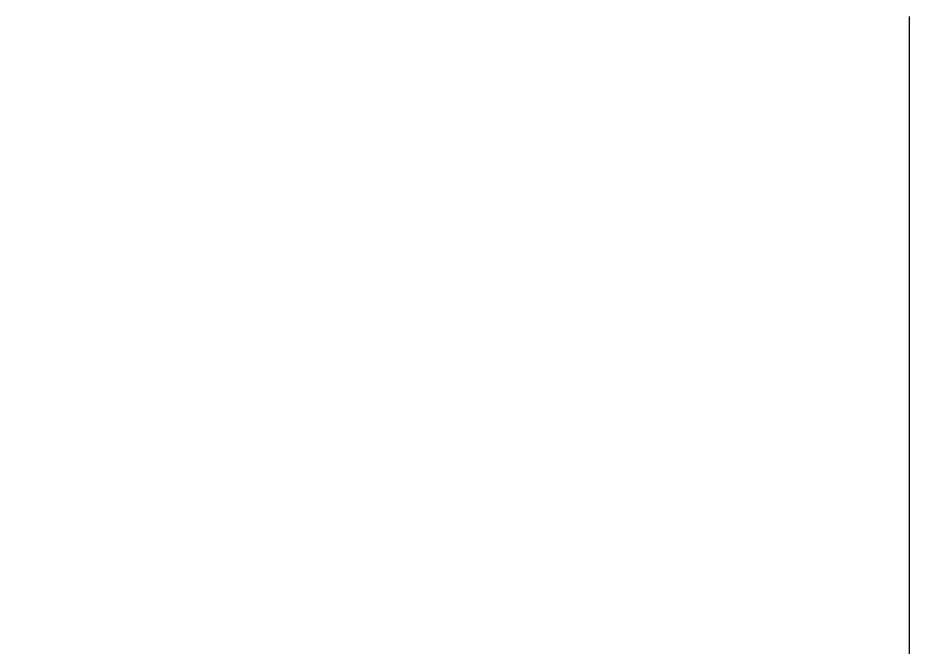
# Model space of a CAD drawing. Header units: inches. Extents: x -16404 to 14624, y -1591 to 16152.
# Drawn here: x -8007.5 to -7955.5, y 7915.7 to 7951.9 of the extents above; entities that cross this region are included whole.
import ezdxf
from ezdxf import colors
from ezdxf.entities.mleader import LeaderData, LeaderLine
from ezdxf.math import Vec2, Vec3

# ---------------------------------------------------------------- set-up
doc = ezdxf.new("R2010")
doc.units = ezdxf.units.IN
doc.header["$LTSCALE"] = 24
doc.header["$MEASUREMENT"] = 0
doc.layers.get('0').update_dxf_attribs({"linetype": 'CONTINUOUS'})
doc.layers.add('S-ANNO-GRID-NONPLOT', color=251, linetype='CONTINUOUS', plot=False)
doc.layers.add('S-ANNO-NOTE', color=4, linetype='CONTINUOUS')
doc.styles.add('Arial', font='arial.ttf', dxfattribs={"width": 0.85})

# ---------------------------------------------------------------- blocks, each defined once
blk = doc.blocks.new('Se_24x36_DETAILS_GRID')
blk.add_line((15.5348, 0), (15.5348, 7.6667))

msp = doc.modelspace()

# ---------------------------------------------------------------- block references
at = {"layer": 'S-ANNO-GRID-NONPLOT', "xscale": 12, "yscale": 12, "zscale": 12}
msp.add_blockref('Se_24x36_DETAILS_GRID', (-8142.69501, 7860), dxfattribs=at)

# ---------------------------------------------------------------- leaders
at = {"layer": 'S-ANNO-NOTE'}
ml = msp.add_multileader_mtext('Standard', dxfattribs=at)
ml.set_content('COLUMN ABOVE', color=4, style='Arial')
ml.set_leader_properties(color=2)
ml.build(insert=Vec2(0, 0))
ml.multileader.update_dxf_attribs({"dogleg_length": 0.36, "arrow_head_size": 0.875, "scale": 8})
ctx = ml.context
ctx.base_point, ctx.scale, ctx.char_height, ctx.arrow_head_size, ctx.landing_gap_size, ctx.plane_origin = Vec3(-7951.23692, 7918.59183), 8, 0.75, 0.875, 0.72, Vec3(-7960.3942, 7615.92051)
ctx.text_align_type = 2
notes = []
notes.append((ctx, [(1, (1, 1, 0), (-7941.71354, 7918.59183), (-1, 0), 1, [(0, [(-7938.38989, 7916.44764)], 0, [])])]))
ctx.mtext.insert, ctx.mtext.width, ctx.mtext.alignment, ctx.mtext.flow_direction = Vec3(-7943.43354, 7918.97323), 13.2612862, 3, 5
for ctx, leaders in notes:
    for number, flags, end, landing, length, lines in leaders:
        leader = LeaderData()
        leader.index, (leader.has_last_leader_line, leader.has_dogleg_vector, leader.attachment_direction) = number, flags
        leader.last_leader_point, leader.dogleg_vector, leader.dogleg_length = Vec3(end), Vec3(landing), length
        for number, points, colour, breaks in lines:
            line = LeaderLine()
            line.index, line.vertices, line.color, line.breaks = number, Vec3.list(points), colors.encode_raw_color(colour), breaks
            leader.lines.append(line)
        ctx.leaders.append(leader)

doc.saveas('drawing.dxf')
